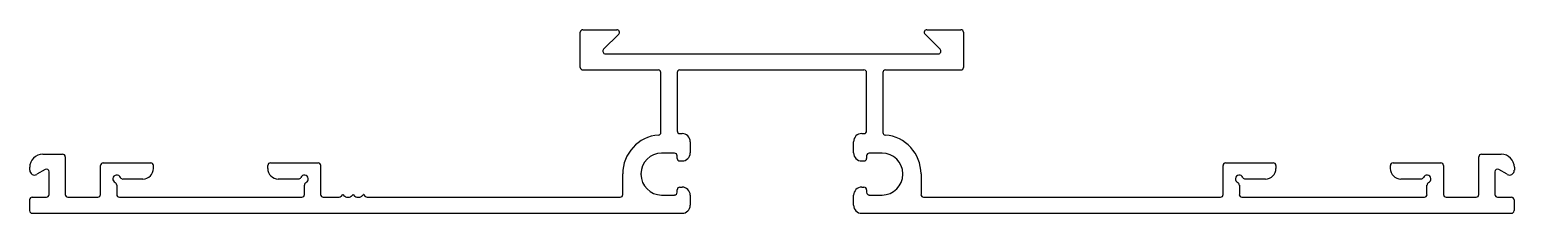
# Model space of a CAD drawing. Extents: x -73 to 71, y 7 to 25.
import ezdxf

# ---------------------------------------------------------------- set-up
doc = ezdxf.new("R2010")
doc.units = 0
doc.layers.get('0').update_dxf_attribs({"linetype": 'CONTINUOUS'})

msp = doc.modelspace()

# ---------------------------------------------------------------- linework, layer by layer
for p, q in [((-19.64, 24.59), (-17.63, 24.59)), ((-17.63, 24.59), (-16.34, 24.59)), ((13.78, 24.59), (15.07, 24.59)), ((15.07, 24.59), (17.08, 24.59)), ((-19.9, 20.94), (-19.9, 24.34)), ((-16.16, 24.16), (-17.63, 22.69)), ((15.07, 22.69), (13.6, 24.16)), ((17.34, 24.34), (17.34, 20.94)), ((-17.45, 22.26), (0.08, 22.26)), ((0.08, 22.26), (14.89, 22.26)), ((-12.32, 20.68), (-19.64, 20.68)), ((-12.06, 14.62), (-12.06, 20.43)), ((-10.49, 20.43), (-10.49, 14.76)), ((-1.28, 20.68), (-10.23, 20.68)), ((7.67, 20.68), (-1.28, 20.68)), ((7.93, 14.76), (7.93, 20.43)), ((9.5, 20.43), (9.5, 14.62)), ((17.08, 20.68), (9.76, 20.68)), ((-10.23, 14.51), (-10, 14.51)), ((7.45, 14.51), (7.67, 14.51)), ((-9.22, 13.72), (-9.22, 12.63)), ((6.66, 12.63), (6.66, 13.72)), ((-72.12, 12.5), (-70.19, 12.5)), ((-69.94, 12.25), (-69.94, 8.59)), ((-66.25, 11.67), (-64.68, 11.67)), ((-64.68, 11.67), (-61.63, 11.67)), ((-50, 11.67), (-45.37, 11.67)), ((-10.74, 12.61), (-11.99, 12.61)), ((-10.49, 12.1), (-10.49, 12.35)), ((-10, 11.84), (-10.23, 11.84)), ((7.67, 11.84), (7.45, 11.84)), ((7.93, 12.35), (7.93, 12.1)), ((9.43, 12.61), (8.18, 12.61)), ((42.81, 11.67), (47.44, 11.67)), ((59.07, 11.67), (63.72, 11.67)), ((67.4, 8.59), (67.4, 12.25)), ((67.66, 12.5), (69.59, 12.5)), ((-73.39, 10.94), (-73.39, 11.23)), ((-71.89, 11.01), (-72.7, 10.55)), ((-71.51, 9.55), (-71.51, 10.79)), ((-66.51, 8.59), (-66.51, 11.41)), ((-61.38, 11.41), (-61.38, 11.11)), ((-50.25, 11.11), (-50.25, 11.41)), ((-45.12, 11.41), (-45.12, 8.59)), ((-15.77, 8.59), (-15.77, 10.6)), ((-13.99, 10.6), (-13.99, 10.55)), ((11.43, 10.55), (11.43, 10.6)), ((13.21, 10.6), (13.21, 8.59)), ((42.56, 8.59), (42.56, 11.41)), ((47.69, 11.41), (47.69, 11.11)), ((58.82, 11.11), (58.82, 11.41)), ((63.97, 11.41), (63.97, 8.59)), ((68.98, 10.79), (68.98, 10.74)), ((68.98, 10.74), (68.98, 8.59)), ((70.17, 10.55), (69.36, 11.01)), ((70.86, 11.23), (70.86, 10.94)), ((-71.51, 8.59), (-71.51, 9.55)), ((-64.93, 9.51), (-64.93, 8.59)), ((-63.97, 10.09), (-64.32, 10.09)), ((-62.39, 10.09), (-63.97, 10.09)), ((-47.28, 10.09), (-49.24, 10.09)), ((-46.7, 8.59), (-46.7, 9.51)), ((-10.49, 8.8), (-10.49, 9.05)), ((-10.23, 9.3), (-10, 9.3)), ((7.45, 9.3), (7.67, 9.3)), ((7.93, 9.05), (7.93, 8.8)), ((44.14, 9.51), (44.14, 8.59)), ((46.68, 10.09), (44.72, 10.09)), ((61.79, 10.09), (59.83, 10.09)), ((62.37, 8.59), (62.37, 9.51)), ((-73.39, 7.02), (-73.39, 8.08)), ((-73.14, 8.34), (-72.76, 8.34)), ((-72.76, 8.34), (-71.76, 8.34)), ((-69.68, 8.34), (-66.76, 8.34)), ((-64.68, 8.34), (-56.15, 8.34)), ((-56.15, 8.34), (-46.95, 8.34)), ((-44.87, 8.34), (-43.32, 8.34)), ((-43.14, 8.41), (-42.97, 8.58)), ((-42.96, 8.58), (-42.79, 8.41)), ((-42.61, 8.34), (-42.32, 8.34)), ((-42.14, 8.41), (-41.97, 8.58)), ((-41.96, 8.58), (-41.79, 8.41)), ((-41.61, 8.34), (-41.32, 8.34)), ((-41.14, 8.41), (-40.97, 8.58)), ((-40.96, 8.58), (-40.79, 8.41)), ((-40.61, 8.34), (-16.02, 8.34)), ((-11.99, 8.54), (-10.74, 8.54)), ((-9.22, 8.52), (-9.22, 7.55)), ((6.66, 7.55), (6.66, 8.52)), ((8.18, 8.54), (9.43, 8.54)), ((13.46, 8.34), (42.31, 8.34)), ((44.39, 8.34), (53.59, 8.34)), ((53.59, 8.34), (62.12, 8.34)), ((64.23, 8.34), (67.15, 8.34)), ((69.23, 8.34), (70.58, 8.34)), ((70.83, 8.08), (70.83, 7.02)), ((-10, 6.76), (-73.14, 6.76)), ((53.59, 6.76), (7.45, 6.76)), ((70.58, 6.76), (53.59, 6.76))]:
    msp.add_line(p, q)
for centre, radius, start, end in [((-19.64, 24.34), 0.254, 90, 180), ((-16.34, 24.34), 0.254, 315, 90), ((13.78, 24.34), 0.254, 90, 225), ((17.08, 24.34), 0.254, 0, 90), ((-17.45, 22.51), 0.254, 135, 270), ((14.89, 22.51), 0.254, 270, 45), ((-19.64, 20.94), 0.254, 180, 270), ((-12.32, 20.43), 0.254, 0, 90), ((-10.23, 20.43), 0.254, 90, 180), ((7.67, 20.43), 0.254, 0, 90), ((9.76, 20.43), 0.254, 90, 180), ((17.08, 20.94), 0.254, 270, 0), ((-12.32, 14.62), 0.254, 274.6898, 0), ((-10.23, 14.76), 0.254, 180, 270), ((-10, 13.72), 0.787, 360, 90), ((7.45, 13.72), 0.787, 90, 180), ((7.67, 14.76), 0.254, 270, 360), ((9.76, 14.62), 0.254, 180, 265.3102), ((-11.99, 10.6), 3.78, 94.6898, 180), ((9.43, 10.6), 3.78, 0, 85.3102), ((-72.12, 11.23), 1.27, 90, 180), ((-70.19, 12.25), 0.254, 0, 90), ((-66.25, 11.41), 0.254, 90, 180), ((-61.63, 11.41), 0.254, 0, 90), ((-50, 11.41), 0.254, 90, 180), ((-45.37, 11.41), 0.254, 0, 90), ((-11.99, 10.6), 2.01, 90, 180), ((-10.74, 12.35), 0.254, 0, 90), ((-10.23, 12.1), 0.254, 180, 270), ((-10, 12.63), 0.787, 270, 0), ((7.45, 12.63), 0.787, 180, 270), ((7.67, 12.1), 0.254, 270, 0), ((8.18, 12.35), 0.254, 90, 180), ((9.43, 10.6), 2.01, 0, 90), ((42.81, 11.41), 0.254, 90, 180), ((47.44, 11.41), 0.254, 0, 90), ((59.07, 11.41), 0.254, 90, 180), ((63.72, 11.41), 0.254, 360, 90), ((67.66, 12.25), 0.254, 90, 180), ((69.59, 11.23), 1.27, 360, 90), ((-72.93, 10.94), 0.457, 180, 299.957), ((-71.76, 10.79), 0.254, 0, 119.957), ((-64.93, 10.09), 0.381, 23.5636, 246.4139), ((-64.35, 10.35), 0.257, 203.8046, 275.3386), ((-62.39, 11.11), 1.02, 270, 360), ((-49.24, 11.11), 1.02, 180, 270), ((-47.28, 10.35), 0.254, 270, 336.4218), ((-46.7, 10.09), 0.381, 293.5782, 156.4218), ((-11.99, 10.55), 2.01, 180, 270), ((9.43, 10.55), 2.01, 270, 0), ((44.14, 10.09), 0.381, 23.5782, 246.4218), ((44.72, 10.35), 0.254, 203.5782, 270), ((46.68, 11.11), 1.02, 270, 0), ((59.83, 11.11), 1.02, 180, 270), ((61.79, 10.35), 0.254, 270, 336.4218), ((62.37, 10.09), 0.381, 293.5782, 156.4218), ((69.23, 10.79), 0.254, 60.043, 180), ((70.4, 10.94), 0.457, 240.043, 0), ((-65.19, 9.51), 0.255, 0.037, 66.3406), ((-46.44, 9.51), 0.254, 113.5782, 180), ((-10.74, 8.8), 0.254, 270, 0), ((-10.23, 9.05), 0.254, 90, 180), ((-10, 8.52), 0.787, 360, 90), ((7.45, 8.52), 0.787, 90, 180), ((7.67, 9.05), 0.254, 0, 90), ((8.18, 8.8), 0.254, 180, 270), ((43.88, 9.51), 0.254, 360, 66.4218), ((62.63, 9.51), 0.254, 113.5782, 180), ((-73.14, 8.08), 0.254, 90, 180), ((-71.76, 8.59), 0.254, 270, 360), ((-69.68, 8.59), 0.254, 180, 270), ((-66.77, 8.6), 0.259, 271.0279, 358.9721), ((-64.68, 8.59), 0.254, 180, 270), ((-46.95, 8.59), 0.254, 270, 0), ((-44.87, 8.59), 0.254, 180, 270), ((-43.32, 8.59), 0.25, 270, 315), ((-42.97, 8.58), 0.008, 45, 135), ((-42.61, 8.59), 0.25, 225, 270), ((-42.32, 8.59), 0.25, 270, 315), ((-41.97, 8.58), 0.008, 45, 135), ((-41.61, 8.59), 0.25, 225, 270), ((-41.32, 8.59), 0.25, 270, 315), ((-40.97, 8.58), 0.008, 45, 135), ((-40.61, 8.59), 0.25, 225, 270), ((-16.02, 8.59), 0.254, 270, 0), ((-10, 7.55), 0.787, 270, 0), ((7.45, 7.55), 0.787, 180, 270), ((13.46, 8.59), 0.254, 180, 270), ((42.31, 8.59), 0.254, 270, 360), ((44.39, 8.59), 0.254, 180, 270), ((62.12, 8.59), 0.254, 270, 0), ((64.23, 8.59), 0.254, 180, 270), ((67.15, 8.59), 0.254, 270, 0), ((69.23, 8.59), 0.254, 180, 270), ((70.58, 8.08), 0.254, 360, 90), ((-73.14, 7.02), 0.254, 180, 270), ((70.58, 7.02), 0.254, 270, 0)]:
    msp.add_arc(centre, radius, start, end)

doc.saveas('drawing.dxf')
